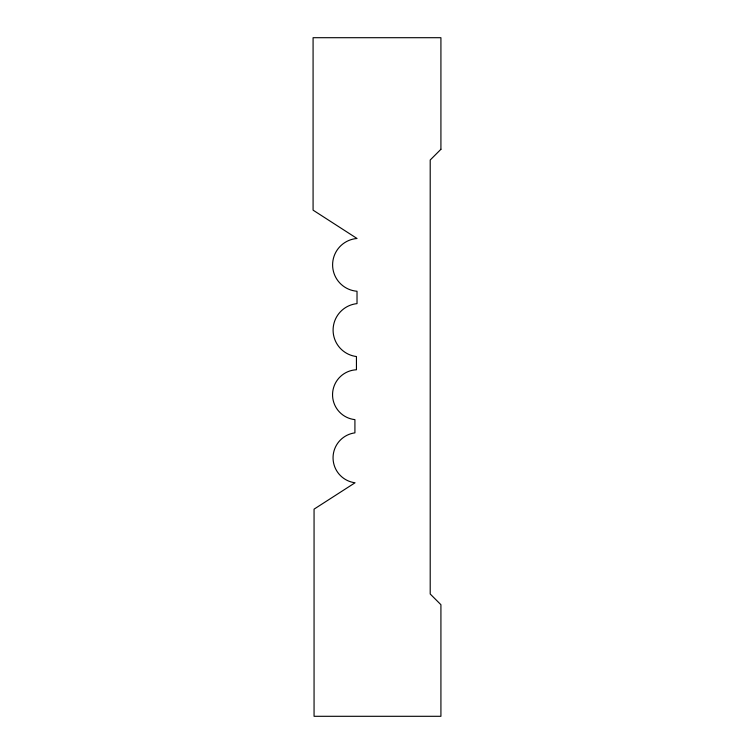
<?xml version="1.0" encoding="UTF-8"?>
<svg xmlns="http://www.w3.org/2000/svg" width="754" height="754" viewBox="0 0 754 754"><rect width="100%" height="100%" fill="white"/><g stroke="black" fill="none" stroke-linecap="round" stroke-linejoin="round"><path stroke-width="1.13" d="M440.92 149.292L430.204 160.008L430.204 593.992L440.92 604.708L440.92 716.3L314.06 716.3L314.06 509.148L355.068 482.767A25.165 25.165 0 0 1 354.917 432.853L354.917 419.629A25.014 25.014 0 0 1 332.561 393.993A25.014 25.014 0 0 1 356.444 369.771L356.444 356.538A26.626 26.626 0 0 1 357.019 303.626L357.019 291.251A26.465 26.465 0 0 1 332.608 264.861A26.465 26.465 0 0 1 357.019 238.481L313.08 210.149L313.08 37.7L440.92 37.7L440.92 149.292"/></g></svg>
